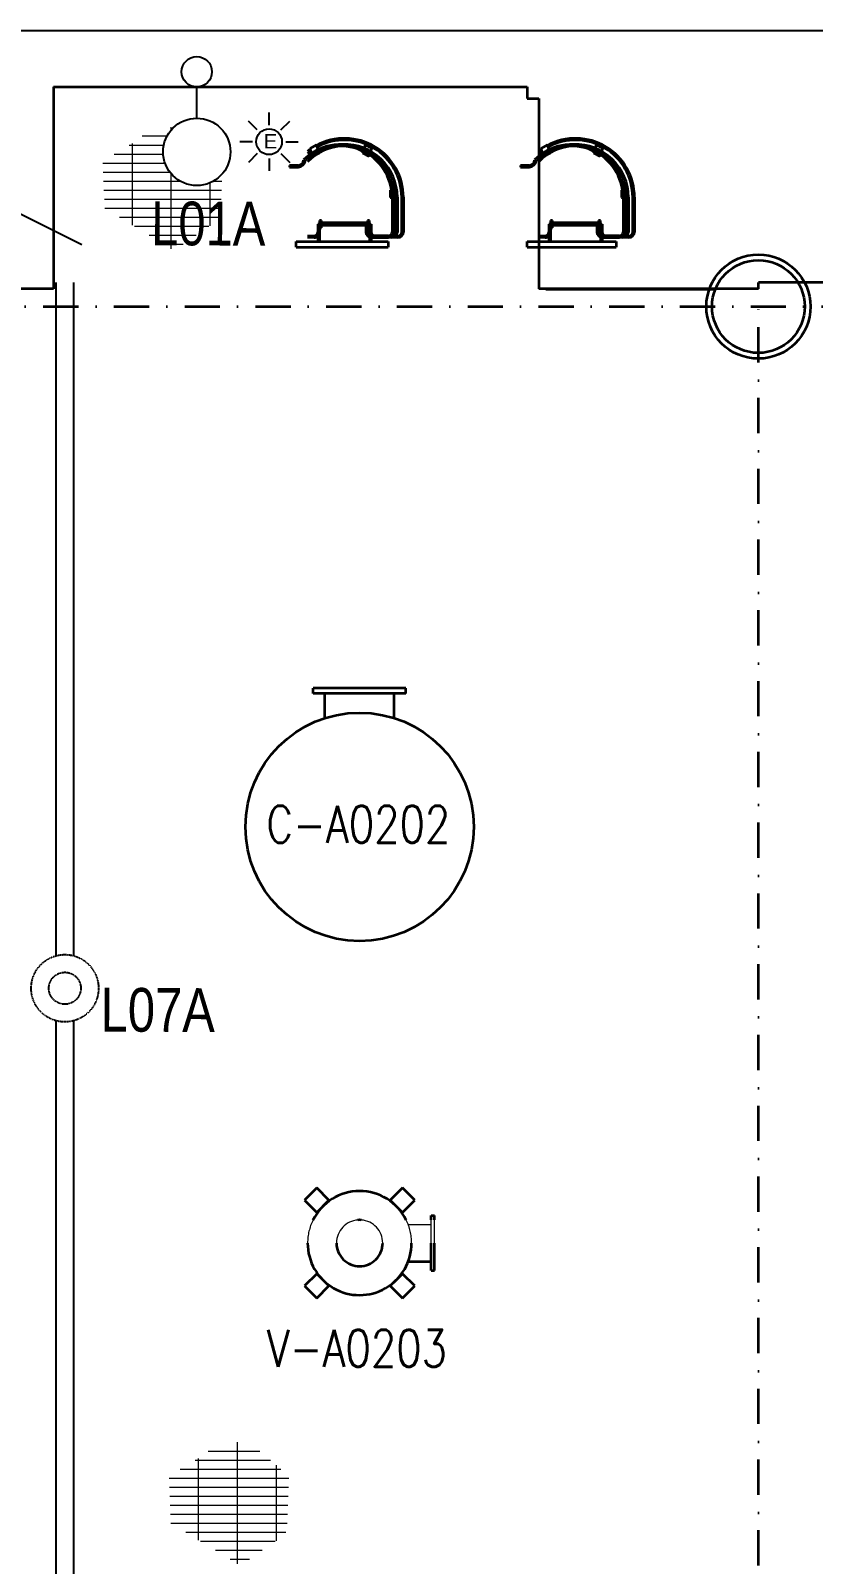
# Model space of a CAD drawing. Header units: inches. Extents: x 3139 to 9140, y 3844 to 6923.
# Drawn here: x 4413 to 4683, y 5596 to 6126 of the extents above; entities that cross this region are included whole.
import ezdxf
from ezdxf.enums import TextEntityAlignment as Align

# ---------------------------------------------------------------- set-up
doc = ezdxf.new("R2010")
doc.units = ezdxf.units.IN
doc.header["$MEASUREMENT"] = 0
for name, pattern in [('DASHDOT2', [12.700025, 6.350013, -3.175006, 0, -3.175006]), ('DGN Style 2', [25.56082, 15.336492, -10.224328]), ('HIDDEN2', [0.1875, 0.125, -0.0625])]:
    doc.linetypes.add(name, pattern=pattern)
for name, color, linetype in [('Default', 7, 'Continuous'), ('E-LIGHTING', 41, 'Continuous'), ('TF_P_Equipment', 7, 'Continuous'), ('TF_P_Ladder', 7, 'Continuous'), ('TF_P_Steel', 7, 'Continuous'), ('TF_S_GRATING', 7, 'Continuous')]:
    doc.layers.add(name, color=color, linetype=linetype)
doc.styles.add('Arial', font='arial.ttf')
doc.styles.add('ROMANS', font='romans.shx')

# ---------------------------------------------------------------- blocks, each defined once
blk = doc.blocks.new('TF_P_ELP_GRATING', base_point=(2.1455, 13.2304))
at = {"layer": 'TF_S_GRATING', "color": 8, "linetype": 'Continuous', "lineweight": 18}
for p, q in [((2.19, 13.5229), (2.19, 12.8661)), ((1.98, 13.4353), (1.98, 12.994)), ((2.3132, 13.4742), (2.0338, 13.4742)), ((2.4264, 13.3767), (1.8824, 13.3767)), ((2.3698, 13.4254), (1.9637, 13.4254)), ((2.4, 13.3994), (2.4, 12.9898)), ((2.4686, 13.3279), (1.8216, 13.3279)), ((2.4669, 13.2792), (1.8237, 13.2792)), ((2.4652, 13.2304), (1.8258, 13.2304)), ((2.4635, 13.1817), (1.8278, 13.1817)), ((2.4618, 13.1329), (1.8299, 13.1329)), ((2.46, 13.0842), (1.832, 13.0842)), ((2.4533, 13.0354), (1.912, 13.0354)), ((2.3956, 12.9867), (1.9921, 12.9867)), ((2.3259, 12.9379), (2.0721, 12.9379)), ((2.2561, 12.8892), (2.1521, 12.8892))]:
    blk.add_line(p, q, dxfattribs=at)
blk = doc.blocks.new('A$Cdd380a1b')
at = {"layer": 'TF_P_Equipment', "color": 8, "linetype": 'Continuous', "lineweight": 35}
for p, q in [((-67.0957, 10.7671), (-67.0957, 10.7812)), ((-66.9703, 10.7812), (-67.0957, 10.7812)), ((-66.845, 10.7812), (-66.9703, 10.7812)), ((-66.845, 10.7671), (-66.845, 10.7812)), ((-66.9703, 10.7671), (-67.0957, 10.7671)), ((-67.0641, 10.7003), (-67.0641, 10.7671)), ((-66.845, 10.7671), (-66.9703, 10.7671)), ((-66.8766, 10.7003), (-66.8766, 10.7671)), ((-67.0863, 9.4304), (-67.1195, 9.3973)), ((-67.0532, 9.3973), (-67.0863, 9.4304)), ((-66.8543, 9.4304), (-66.8875, 9.3973)), ((-66.8212, 9.3973), (-66.8543, 9.4304)), ((-67.1195, 9.3973), (-67.0863, 9.3641)), ((-67.0863, 9.3641), (-67.0532, 9.3973)), ((-66.8875, 9.3973), (-66.8543, 9.3641)), ((-66.8543, 9.3641), (-66.8212, 9.3973)), ((-66.777, 9.3555), (-66.7677, 9.3555)), ((-66.777, 9.3436), (-66.777, 9.3555)), ((-66.7677, 9.3436), (-66.7677, 9.3555)), ((-66.777, 9.2812), (-66.777, 9.2814)), ((-66.777, 9.207), (-66.777, 9.2812)), ((-66.7677, 9.2812), (-66.7677, 9.2814)), ((-66.7677, 9.207), (-66.7677, 9.2812)), ((-66.8388, 9.2314), (-66.777, 9.2314)), ((-66.777, 9.207), (-66.7677, 9.207)), ((-67.0863, 9.1984), (-67.1195, 9.1652)), ((-67.1195, 9.1652), (-67.0863, 9.1321)), ((-67.0532, 9.1652), (-67.0863, 9.1984)), ((-67.0863, 9.1321), (-67.0532, 9.1652)), ((-66.8543, 9.1984), (-66.8875, 9.1652)), ((-66.8875, 9.1652), (-66.8543, 9.1321)), ((-66.8212, 9.1652), (-66.8543, 9.1984)), ((-66.8543, 9.1321), (-66.8212, 9.1652))]:
    blk.add_line(p, q, dxfattribs=at)
at = {"layer": 'TF_P_Equipment', "color": 8, "linetype": 'Continuous', "lineweight": 18}
for p, q in [((-66.8388, 9.3311), (-66.777, 9.3311)), ((-66.777, 9.2814), (-66.777, 9.3436)), ((-66.7677, 9.2814), (-66.7677, 9.3436))]:
    blk.add_line(p, q, dxfattribs=at)
at = {"layer": 'TF_P_Equipment', "color": 8, "linetype": 'Continuous', "lineweight": 35}
blk.add_circle((-66.9703, 10.4062), 0.3086, dxfattribs=at)
for radius, start, end in [(0.1406, 26.3168, 153.6832), (0.1406, 26.3168, 153.6832), (0.0625, 85.9477, 94.0523), (0.1406, 179.9363, 180), (0.1406, 180, 0.0637), (0.1406, 179.9363, 180), (0.1406, 180, 0.0637), (0.0625, 179.8568, 270), (0.0625, 270, 0.1432)]:
    blk.add_arc((-66.9703, 9.2812), radius, start, end, dxfattribs=at)
at = {"layer": 'TF_P_Equipment', "color": 8, "linetype": 'HIDDEN2', "lineweight": 18}
for radius, start, end in [(0.1406, 153.6832, 179.9363), (0.1406, 153.6832, 179.9363), (0.0625, 94.0523, 179.8568), (0.0625, 0.1432, 85.9477), (0.1406, 0.0637, 26.3168), (0.1406, 0.0637, 26.3168)]:
    blk.add_arc((-66.9703, 9.2812), radius, start, end, dxfattribs=at)
at = {"layer": 'TF_P_Ladder', "color": 8, "linetype": 'Continuous', "lineweight": 35}
for p, q in [((-67.0871, 12.2496), (-67.104, 12.2398)), ((-67.0996, 12.2269), (-67.104, 12.2398)), ((-67.0812, 12.2324), (-67.0981, 12.2226)), ((-67.0812, 12.2324), (-67.0879, 12.2285)), ((-67.0826, 12.2365), (-67.0871, 12.2496)), ((-67.0863, 12.2483), (-67.0871, 12.2496)), ((-67.0818, 12.2369), (-67.0844, 12.2446)), ((-67.0812, 12.2324), (-67.0814, 12.2328)), ((-67.0812, 12.2324), (-67.0812, 12.2324)), ((-67.0789, 12.2283), (-67.0812, 12.2324)), ((-67.0804, 12.2328), (-67.0805, 12.2332)), ((-66.9599, 12.2324), (-66.9622, 12.2283)), ((-66.9622, 12.2283), (-66.9609, 12.232)), ((-66.9603, 12.2317), (-66.9609, 12.2306)), ((-66.9429, 12.2226), (-66.9599, 12.2324)), ((-66.9581, 12.2405), (-66.9563, 12.2455)), ((-66.9572, 12.2402), (-66.954, 12.2496)), ((-66.954, 12.2496), (-66.9563, 12.2455)), ((-66.9371, 12.2398), (-66.954, 12.2496)), ((-66.9399, 12.2317), (-66.9371, 12.2398)), ((-66.4625, 12.2496), (-66.4794, 12.2398)), ((-66.475, 12.2269), (-66.4794, 12.2398)), ((-66.4567, 12.2324), (-66.4736, 12.2226)), ((-66.4567, 12.2324), (-66.4634, 12.2285)), ((-66.4618, 12.2483), (-66.4625, 12.2496)), ((-66.4581, 12.2365), (-66.4625, 12.2496)), ((-66.4573, 12.2369), (-66.4599, 12.2446)), ((-66.4567, 12.2324), (-66.4568, 12.2328)), ((-66.4567, 12.2324), (-66.4567, 12.2324)), ((-66.4543, 12.2283), (-66.4567, 12.2324)), ((-66.4559, 12.2328), (-66.456, 12.2332)), ((-66.3353, 12.2324), (-66.3377, 12.2283)), ((-66.3377, 12.2283), (-66.3364, 12.232)), ((-66.3357, 12.2317), (-66.3363, 12.2306)), ((-66.3184, 12.2226), (-66.3353, 12.2324)), ((-66.3335, 12.2405), (-66.3318, 12.2455)), ((-66.3327, 12.2402), (-66.3295, 12.2496)), ((-66.3295, 12.2496), (-66.3318, 12.2455)), ((-66.3125, 12.2398), (-66.3295, 12.2496)), ((-66.3153, 12.2317), (-66.3125, 12.2398)), ((-67.1365, 12.194), (-67.1595, 12.194)), ((-67.1595, 12.194), (-67.1595, 12.1893)), ((-67.1595, 12.1893), (-67.1365, 12.1893)), ((-67.0981, 12.2226), (-67.0984, 12.2233)), ((-67.0981, 12.2226), (-67.0958, 12.2186)), ((-67.0981, 12.2226), (-67.0976, 12.2217)), ((-67.0981, 12.2226), (-67.0981, 12.2226)), ((-67.0958, 12.2186), (-67.0789, 12.2283)), ((-66.9622, 12.2283), (-66.9622, 12.2283)), ((-66.9622, 12.2283), (-66.9549, 12.2241)), ((-66.9622, 12.2283), (-66.9622, 12.2283)), ((-66.9622, 12.2283), (-66.9453, 12.2186)), ((-66.9453, 12.2186), (-66.9429, 12.2226)), ((-66.9453, 12.2186), (-66.9443, 12.2204)), ((-66.9453, 12.2186), (-66.9453, 12.2186)), ((-66.9415, 12.2269), (-66.9414, 12.2271)), ((-66.535, 12.194), (-66.535, 12.1893)), ((-66.5119, 12.194), (-66.535, 12.194)), ((-66.535, 12.1893), (-66.5119, 12.1893)), ((-66.4736, 12.2226), (-66.4738, 12.2233)), ((-66.4736, 12.2226), (-66.4736, 12.2226)), ((-66.4736, 12.2226), (-66.473, 12.2217)), ((-66.4736, 12.2226), (-66.4712, 12.2186)), ((-66.4712, 12.2186), (-66.4543, 12.2283)), ((-66.3377, 12.2283), (-66.3207, 12.2186)), ((-66.3377, 12.2283), (-66.3304, 12.2241)), ((-66.3377, 12.2283), (-66.3377, 12.2283)), ((-66.3376, 12.2283), (-66.3377, 12.2283)), ((-66.3207, 12.2186), (-66.3184, 12.2226)), ((-66.3207, 12.2186), (-66.3197, 12.2204)), ((-66.3207, 12.2186), (-66.3207, 12.2186)), ((-66.3169, 12.2269), (-66.3169, 12.2271)), ((-66.8873, 12.1268), (-66.8873, 12.1073)), ((-66.8826, 12.1268), (-66.8873, 12.1268)), ((-66.8873, 12.1108), (-66.8873, 12.1073)), ((-66.8873, 12.1073), (-66.8826, 12.1073)), ((-66.8873, 12.1073), (-66.8823, 12.1063)), ((-66.8873, 12.1073), (-66.8873, 12.1073)), ((-66.8826, 12.1073), (-66.8826, 12.1268)), ((-66.8826, 12.1073), (-66.8823, 12.1072)), ((-66.8823, 12.1078), (-66.8823, 12.014)), ((-66.8788, 12.1261), (-66.874, 12.1252)), ((-66.8776, 12.014), (-66.8776, 12.1078)), ((-66.8776, 12.1063), (-66.8729, 12.1055)), ((-66.8776, 12.1055), (-66.8752, 12.105)), ((-66.8752, 12.105), (-66.8729, 12.105)), ((-66.8729, 12.014), (-66.8729, 12.1078)), ((-66.8682, 12.1078), (-66.8682, 12.014)), ((-66.8565, 12.014), (-66.8565, 12.1078)), ((-66.8518, 12.1078), (-66.8518, 12.014)), ((-66.2627, 12.1268), (-66.2627, 12.1073)), ((-66.258, 12.1268), (-66.2627, 12.1268)), ((-66.2627, 12.1108), (-66.2627, 12.1073)), ((-66.2627, 12.1073), (-66.2627, 12.1073)), ((-66.2627, 12.1073), (-66.2577, 12.1063)), ((-66.2627, 12.1073), (-66.258, 12.1073)), ((-66.258, 12.1073), (-66.258, 12.1268)), ((-66.258, 12.1073), (-66.2577, 12.1072)), ((-66.2577, 12.1078), (-66.2577, 12.014)), ((-66.2542, 12.1261), (-66.2494, 12.1252)), ((-66.253, 12.014), (-66.253, 12.1078)), ((-66.253, 12.1063), (-66.2483, 12.1055)), ((-66.253, 12.1055), (-66.2507, 12.105)), ((-66.2507, 12.105), (-66.2483, 12.105)), ((-66.2483, 12.014), (-66.2483, 12.1078)), ((-66.2436, 12.1078), (-66.2436, 12.014)), ((-66.2319, 12.014), (-66.2319, 12.1078)), ((-66.2272, 12.1078), (-66.2272, 12.014)), ((-67.083, 12.0351), (-67.0799, 12.0351)), ((-67.083, 12.0351), (-67.083, 11.9887)), ((-67.0784, 12.039), (-67.0799, 12.039)), ((-67.0799, 12.0323), (-67.0799, 12.039)), ((-67.0799, 12.0313), (-67.0799, 12.0323)), ((-67.0737, 12.0449), (-67.0784, 12.0449)), ((-67.0784, 12.0449), (-67.0784, 12.0253)), ((-67.0784, 12.0253), (-67.0737, 12.0253)), ((-67.0784, 12.0253), (-67.0784, 11.9887)), ((-67.0737, 12.0253), (-67.0737, 12.0449)), ((-66.9487, 12.039), (-67.0737, 12.039)), ((-66.9534, 12.0312), (-67.0737, 12.0312)), ((-66.9534, 12.0351), (-66.9534, 12.014)), ((-66.9487, 12.0351), (-66.9534, 12.0351)), ((-66.944, 12.0449), (-66.9487, 12.0449)), ((-66.9487, 12.0449), (-66.9487, 12.0253)), ((-66.9487, 12.014), (-66.9487, 12.0253)), ((-66.9487, 12.0253), (-66.944, 12.0253)), ((-66.944, 12.0253), (-66.944, 12.0449)), ((-66.9424, 12.039), (-66.944, 12.039)), ((-66.944, 12.0253), (-66.944, 12.0054)), ((-66.9424, 12.0323), (-66.9424, 12.039)), ((-66.9424, 12.0351), (-66.9393, 12.0351)), ((-66.9424, 12.0313), (-66.9424, 12.0323)), ((-66.9393, 12.0351), (-66.9393, 12.0039)), ((-66.4585, 12.0351), (-66.4554, 12.0351)), ((-66.4585, 12.0351), (-66.4585, 11.9887)), ((-66.4538, 12.039), (-66.4554, 12.039)), ((-66.4554, 12.0323), (-66.4554, 12.039)), ((-66.4554, 12.0313), (-66.4554, 12.0323)), ((-66.4491, 12.0449), (-66.4538, 12.0449)), ((-66.4538, 12.0449), (-66.4538, 12.0253)), ((-66.4538, 12.0253), (-66.4491, 12.0253)), ((-66.4538, 12.0253), (-66.4538, 11.9887)), ((-66.4491, 12.0253), (-66.4491, 12.0449)), ((-66.3241, 12.039), (-66.4491, 12.039)), ((-66.3288, 12.0312), (-66.4491, 12.0312)), ((-66.3288, 12.0351), (-66.3288, 12.014)), ((-66.3241, 12.0351), (-66.3288, 12.0351)), ((-66.3241, 12.0449), (-66.3241, 12.0253)), ((-66.3194, 12.0449), (-66.3241, 12.0449)), ((-66.3241, 12.014), (-66.3241, 12.0253)), ((-66.3241, 12.0253), (-66.3194, 12.0253)), ((-66.3194, 12.0253), (-66.3194, 12.0449)), ((-66.3179, 12.039), (-66.3194, 12.039)), ((-66.3194, 12.0253), (-66.3194, 12.0054)), ((-66.3179, 12.0323), (-66.3179, 12.039)), ((-66.3179, 12.0351), (-66.3147, 12.0351)), ((-66.3179, 12.0313), (-66.3179, 12.0323)), ((-66.3147, 12.0351), (-66.3147, 12.0039)), ((-67.1111, 12.0038), (-67.0932, 12.0038)), ((-67.0932, 11.9992), (-67.1111, 11.9992)), ((-66.944, 12.0002), (-66.944, 11.9887)), ((-66.9393, 11.9992), (-66.9393, 11.9887)), ((-66.8924, 12.0038), (-66.9385, 12.0038)), ((-66.9385, 11.9992), (-66.8924, 11.9992)), ((-66.883, 11.9992), (-66.8924, 11.9992)), ((-66.8666, 11.9992), (-66.883, 11.9992)), ((-66.8722, 12.0038), (-66.8666, 12.0038)), ((-66.4861, 12.0038), (-66.4686, 12.0038)), ((-66.4686, 11.9992), (-66.4861, 11.9992)), ((-66.3194, 12.0002), (-66.3194, 11.9887)), ((-66.3147, 11.9992), (-66.3147, 11.9887)), ((-66.2679, 12.0038), (-66.314, 12.0038)), ((-66.314, 11.9992), (-66.2679, 11.9992)), ((-66.2585, 11.9992), (-66.2679, 11.9992)), ((-66.2421, 11.9992), (-66.2585, 11.9992)), ((-66.2477, 12.0038), (-66.2421, 12.0038))]:
    blk.add_line(p, q, dxfattribs=at)
for centre, radius, start, end in [((-67.0205, 12.1078), 0.143, 0, 135), ((-67.022, 12.1063), 0.1398, 0.6024, 132.7887), ((-67.0112, 12.1078), 0.1383, 92.2002, 136.2827), ((-67.0112, 12.1078), 0.1594, 125.3218, 128.8364), ((-67.0112, 12.1078), 0.1547, 125.8365, 130.2484), ((-67.0112, 12.1078), 0.1594, 0, 118.2114), ((-67.0112, 12.1078), 0.1547, 0, 118.1955), ((-67.0112, 12.1078), 0.143, 116.8847, 119.3401), ((-67.0112, 12.1078), 0.143, 0, 91.8789), ((-67.0112, 12.1078), 0.1383, 0, 61.6682), ((-66.396, 12.1078), 0.143, 0, 135), ((-66.3975, 12.1063), 0.1398, 0.6024, 132.7887), ((-66.3866, 12.1078), 0.1383, 92.2002, 136.0116), ((-66.3866, 12.1078), 0.1594, 125.3218, 128.6275), ((-66.3866, 12.1078), 0.1547, 125.8365, 130.0287), ((-66.3866, 12.1078), 0.1594, 0, 118.2114), ((-66.3866, 12.1078), 0.1547, 0, 118.1955), ((-66.3866, 12.1078), 0.143, 116.8847, 119.3401), ((-66.3866, 12.1078), 0.143, 0, 91.8789), ((-66.3866, 12.1078), 0.1383, 0, 61.6682), ((-67.1365, 12.2088), 0.0195, 270, 0), ((-67.1365, 12.2088), 0.0148, 270, 0), ((-67.0112, 12.1078), 0.143, 127.1862, 134.3518), ((-66.5119, 12.2088), 0.0195, 270, 0), ((-66.5119, 12.2088), 0.0148, 270, 0), ((-66.3866, 12.1078), 0.143, 127.1862, 134.0982), ((-67.0932, 12.014), 0.0102, 270, 0), ((-67.0932, 12.014), 0.0148, 270, 313.1736), ((-66.9385, 12.014), 0.0148, 180, 270), ((-66.9385, 12.014), 0.0102, 180, 270), ((-66.9291, 12.014), 0.0102, 180, 270), ((-66.8924, 12.014), 0.0102, 270, 0), ((-66.8924, 12.014), 0.0148, 270, 0), ((-66.883, 12.014), 0.0148, 270, 0), ((-66.883, 12.014), 0.0102, 278.8499, 0), ((-66.8666, 12.014), 0.0102, 270, 0), ((-66.8666, 12.014), 0.0148, 270, 0), ((-66.4686, 12.014), 0.0102, 270, 0), ((-66.4686, 12.014), 0.0148, 270, 313.1736), ((-66.314, 12.014), 0.0148, 180, 270), ((-66.314, 12.014), 0.0102, 180, 270), ((-66.3046, 12.014), 0.0102, 180, 270), ((-66.2679, 12.014), 0.0102, 270, 0), ((-66.2679, 12.014), 0.0148, 270, 0), ((-66.2585, 12.014), 0.0148, 270, 0), ((-66.2585, 12.014), 0.0102, 278.8499, 0), ((-66.2421, 12.014), 0.0148, 270, 0), ((-66.2421, 12.014), 0.0102, 270, 0)]:
    blk.add_arc(centre, radius, start, end, dxfattribs=at)
at = {"layer": 'TF_P_Steel', "color": 8, "linetype": 'Continuous', "lineweight": 35}
for p, q in [((-67.7983, 12.4061), (-67.7983, 11.8602)), ((-67.7983, 12.4061), (-66.5172, 12.4061)), ((-66.5172, 12.4061), (-66.5172, 12.375)), ((-66.5172, 12.375), (-66.4861, 12.375)), ((-66.4861, 12.375), (-66.4861, 12.2187)), ((-66.4861, 12.2143), (-66.4861, 11.8602)), ((-67.1422, 11.9729), (-67.1422, 11.9887)), ((-67.1422, 11.9887), (-66.8931, 11.9887)), ((-66.8931, 11.9887), (-66.8931, 11.9729)), ((-66.5175, 11.9729), (-66.5175, 11.9887)), ((-66.5175, 11.9887), (-66.2764, 11.9887)), ((-66.2764, 11.9887), (-66.2764, 11.9729)), ((-67.1422, 11.9729), (-66.8931, 11.9729)), ((-66.5175, 11.9729), (-66.2764, 11.9729)), ((-67.7983, 11.8602), (-69.6422, 11.8602)), ((-65.8922, 11.8602), (-66.4861, 11.8602)), ((-65.8922, 11.8602), (-66.4861, 11.8602)), ((-66.4668, 11.8594), (-66.0079, 11.8594)), ((-62.1422, 11.8773), (-65.8922, 11.8773)), ((-65.8922, 11.8602), (-65.8922, 11.8773)), ((-67.0816, 9.3672), (-67.0833, 9.3672)), ((-66.8574, 9.3672), (-66.859, 9.3672))]:
    blk.add_line(p, q, dxfattribs=at)
at = {"layer": 'TF_P_Steel', "color": 8, "linetype": 'DASHDOT2', "lineweight": 35, "ltscale": 0.015}
for points in [[(-76.4334, 11.8125), (-54.6422, 11.8123)], [(-65.8909, -0.3893), (-65.8922, 11.8125)]]:
    blk.add_lwpolyline(points, dxfattribs=at)
at = {"layer": 'TF_P_Steel', "color": 8, "linetype": 'Continuous', "lineweight": 35}
for radius in [0.1407, 0.1253]:
    blk.add_circle((-65.8922, 11.8125), radius, dxfattribs=at)
blk.add_ellipse((-65.8922, 11.8125), major_axis=(0, 0.0654), ratio=0.774819, start_param=6.157357, end_param=6.283185, dxfattribs=at)
at = {"layer": 'Default', "color": 8, "linetype": 'Continuous', "lineweight": 35, "xscale": 0.5, "yscale": 0.5, "zscale": 0.5}
for p in [(-67.5026, 12.1508), (-67.3236, 8.5964)]:
    blk.add_blockref('TF_P_ELP_GRATING', p, dxfattribs=at)
at = {"layer": 'Default', "color": 8, "style": 'ROMANS', "width": 0.8}
for s, p in [('C-A0202', (-66.9738, 10.4134)), ('V-A0203', (-66.9776, 8.997))]:
    blk.add_text(s, height=0.1, dxfattribs=at).set_placement(p, align=Align.MIDDLE_CENTER)
blk = doc.blocks.new('*U56')
at = {"color": 3}
for points in [[(-7.62, 29.11), (-10.69, 32.17)], [(-3.55, 30.8), (-3.55, 35.14)], [(0.53, 29.12), (3.59, 32.19)], [(-9.3, 25.03), (-13.64, 25.02)], [(2.22, 25.05), (6.56, 25.05)], [(-7.61, 20.96), (-10.67, 17.89)], [(-3.53, 19.28), (-3.52, 14.94)], [(0.54, 20.97), (3.62, 17.91)]]:
    blk.add_lwpolyline(points, dxfattribs=at)
blk.add_circle((-3.54, 25.04), 4.47, dxfattribs=at)
at = {"color": 4, "linetype": 'ByBlock', "lineweight": -2}
blk.add_circle((-27.71, -0.02), 5.26, dxfattribs=at)
at = {"color": 4, "attachment_point": 1, "rotation": 89.8623, "style": 'Arial'}
for s, width, gutter_width, insert, char_height in [('E', 62.9163, 0.0684, (-6.24, 23.21), 5.03), ('{\\W0.8;L01A}', 189.5784, 0.206, (17.18, -15.7), 15.1528)]:
    blk.add_mtext_dynamic_manual_height_columns(s, width=width, gutter_width=gutter_width, heights=[0], dxfattribs=dict(at, insert=insert, char_height=char_height))
at = {"color": 8}
blk.add_wipeout([(11.65, 0.07), (11.63, 0.8), (11.56, 1.53), (11.44, 2.25), (11.28, 2.96), (11.08, 3.67), (10.83, 4.35), (10.53, 5.03), (10.2, 5.68), (9.83, 6.31), (9.41, 6.91), (8.96, 7.49), (8.48, 8.04), (7.96, 8.55), (7.41, 9.04), (6.83, 9.48), (6.22, 9.89), (5.59, 10.27), (4.94, 10.6), (4.27, 10.89), (3.58, 11.13), (2.87, 11.34), (2.16, 11.49), (1.44, 11.61), (0.71, 11.67), (-0.02, 11.7), (-0.76, 11.67), (-1.49, 11.6), (-2.21, 11.48), (-2.92, 11.32), (-3.62, 11.12), (-4.31, 10.87), (-4.98, 10.58), (-5.64, 10.24), (-6.27, 9.87), (-6.87, 9.46), (-7.45, 9.01), (-8, 8.52), (-8.51, 8), (-9, 7.45), (-9.44, 6.87), (-9.85, 6.27), (-10.22, 5.63), (-10.56, 4.98), (-10.84, 4.31), (-11.09, 3.62), (-11.29, 2.92), (-11.45, 2.2), (-11.56, 1.48), (-11.63, 0.75), (-11.65, 0.02), (-11.63, -0.71), (-11.56, -1.44), (-11.44, -2.17), (-11.28, -2.88), (-11.08, -3.58), (-10.83, -4.27), (-10.53, -4.94), (-10.2, -5.59), (-9.83, -6.22), (-9.41, -6.83), (-8.96, -7.41), (-8.48, -7.95), (-7.96, -8.47), (-7.41, -8.95), (-6.83, -9.4), (-6.22, -9.81), (-5.59, -10.18), (-4.94, -10.51), (-4.27, -10.8), (-3.58, -11.05), (-2.87, -11.25), (-2.16, -11.41), (-1.44, -11.52), (-0.71, -11.59), (0.02, -11.61), (0.76, -11.59), (1.48, -11.52), (2.21, -11.4), (2.92, -11.24), (3.62, -11.03), (4.31, -10.78), (4.98, -10.49), (5.64, -10.16), (6.27, -9.78), (6.87, -9.37), (7.45, -8.92), (8, -8.44), (8.51, -7.92), (8.99, -7.37), (9.44, -6.79), (9.85, -6.18), (10.22, -5.55), (10.55, -4.9), (10.84, -4.23), (11.09, -3.54), (11.29, -2.83), (11.45, -2.12), (11.56, -1.39), (11.63, -0.67)], dxfattribs=at)
at = {"color": 4, "linetype": 'ByBlock', "lineweight": -2}
blk.add_line((-11.65, 0.02), (-22.45, -0.01), dxfattribs=at)
blk.add_circle((0, 0.04), 11.65, dxfattribs=at)
blk = doc.blocks.new('*U81')
at = {"color": 8}
blk.add_wipeout([(11.65, 0.01), (11.63, 0.74), (11.56, 1.47), (11.45, 2.19), (11.29, 2.9), (11.08, 3.61), (10.83, 4.3), (10.54, 4.97), (10.21, 5.62), (9.84, 6.25), (9.42, 6.86), (8.97, 7.43), (8.49, 7.98), (7.97, 8.5), (7.42, 8.98), (6.84, 9.43), (6.24, 9.84), (5.61, 10.22), (4.96, 10.55), (4.28, 10.84), (3.59, 11.09), (2.89, 11.29), (2.18, 11.45), (1.45, 11.56), (0.72, 11.63), (-0.01, 11.65), (-0.74, 11.63), (-1.47, 11.56), (-2.19, 11.45), (-2.9, 11.29), (-3.61, 11.08), (-4.3, 10.83), (-4.97, 10.54), (-5.62, 10.21), (-6.25, 9.84), (-6.86, 9.42), (-7.43, 8.97), (-7.98, 8.49), (-8.5, 7.97), (-8.98, 7.42), (-9.43, 6.84), (-9.84, 6.24), (-10.22, 5.61), (-10.55, 4.96), (-10.84, 4.28), (-11.09, 3.59), (-11.29, 2.89), (-11.45, 2.18), (-11.56, 1.45), (-11.63, 0.72), (-11.65, -0.01), (-11.63, -0.74), (-11.56, -1.47), (-11.45, -2.19), (-11.29, -2.9), (-11.08, -3.61), (-10.83, -4.3), (-10.54, -4.97), (-10.21, -5.62), (-9.84, -6.25), (-9.42, -6.86), (-8.97, -7.43), (-8.49, -7.98), (-7.97, -8.5), (-7.42, -8.98), (-6.84, -9.43), (-6.24, -9.84), (-5.61, -10.22), (-4.96, -10.55), (-4.28, -10.84), (-3.59, -11.09), (-2.89, -11.29), (-2.18, -11.45), (-1.45, -11.56), (-0.72, -11.63), (0.01, -11.65), (0.74, -11.63), (1.47, -11.56), (2.19, -11.45), (2.9, -11.29), (3.61, -11.08), (4.3, -10.83), (4.97, -10.54), (5.62, -10.21), (6.25, -9.84), (6.86, -9.42), (7.43, -8.97), (7.98, -8.49), (8.5, -7.97), (8.98, -7.42), (9.43, -6.84), (9.84, -6.24), (10.22, -5.61), (10.55, -4.96), (10.84, -4.28), (11.09, -3.59), (11.29, -2.89), (11.45, -2.18), (11.56, -1.45), (11.63, -0.72)], dxfattribs=at)
at = {"color": 4, "linetype": 'DGN Style 2', "ltscale": 0.005}
blk.add_circle((0, 0), 11.65, dxfattribs=at)
at = {"color": 4, "linetype": 'DGN Style 2', "ltscale": 0.01}
blk.add_circle((0, 0), 5.54, dxfattribs=at)
at = {"color": 4, "insert": (12.41, 0.17), "char_height": 15.1528, "attachment_point": 1, "rotation": 359.7752, "style": 'Arial'}
blk.add_mtext_dynamic_manual_height_columns('{\\W0.8;L07A}', width=189.5784, gutter_width=0.206, heights=[0], dxfattribs=at)

msp = doc.modelspace()

# ---------------------------------------------------------------- block references
at = {"xscale": 128, "yscale": 128, "zscale": 128}
msp.add_blockref('A$Cdd380a1b', (13098.63, 4518.8), dxfattribs=at)

# ---------------------------------------------------------------- next in the draw order: linework, layer by layer
at = {"color": 0}
msp.add_lwpolyline([(4296.2, 5526.58), (6110.53, 5526.58), (6295.45, 5526.58), (6295.45, 6126.25), (3629.52, 6126.25), (3629.52, 6126.25), (3444.55, 6126.25), (3444.55, 5864.07)], dxfattribs=at)
at = {"color": 8}
for points in [[(4430.26, 6052.17), (4368.51, 6083.03), (4229.86, 6083.03)], [(4421.38, 5550.8), (4421.38, 6039.1)], [(4427.48, 5550.8), (4427.48, 6039.1)]]:
    msp.add_lwpolyline(points, dxfattribs=at)

# ---------------------------------------------------------------- next in the draw order: block references
at = {"layer": 'E-LIGHTING', "color": 3, "rotation": 269.9129640520016}
msp.add_blockref('*U56', (4470.05, 6084.33), dxfattribs=at)
at = {"layer": 'E-LIGHTING', "color": 3}
msp.add_blockref('*U81', (4424.43, 5794.95), dxfattribs=at)

doc.saveas('drawing.dxf')
